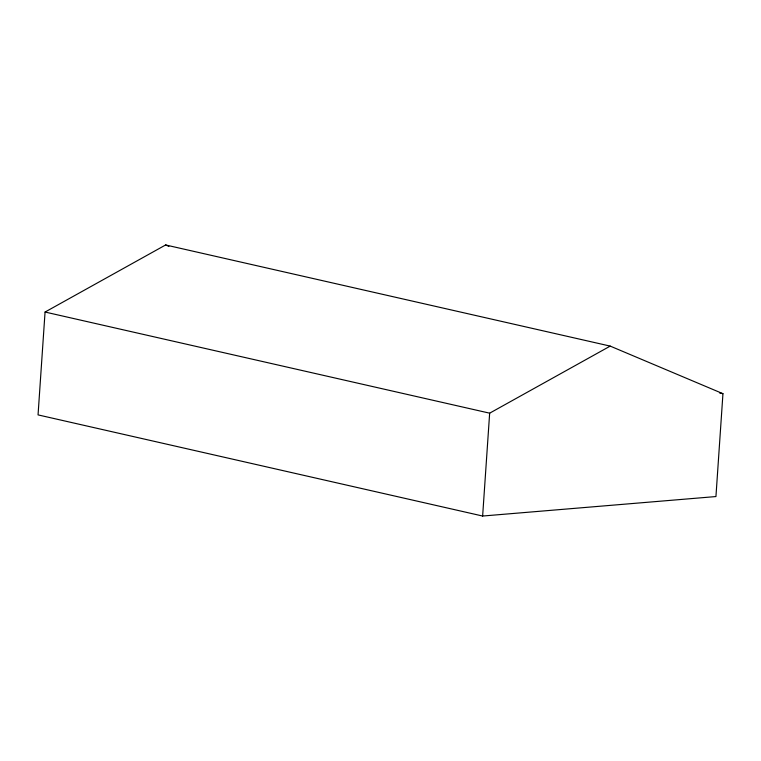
<?xml version="1.0" encoding="UTF-8"?>
<svg xmlns="http://www.w3.org/2000/svg" width="761" height="761" viewBox="0 0 761 761"><rect width="100%" height="100%" fill="white"/><g stroke="black" fill="none" stroke-linecap="round" stroke-linejoin="round"><path stroke-width="1.14" d="M45.061 312.039L38.05 414.897L482.636 516.034L715.939 496.553L722.95 393.694L610.208 346.103L165.622 244.966L45.061 312.039L489.656 413.175L610.208 346.103M482.636 516.034L489.656 413.175M719.478 392.904L722.95 393.694M165.622 244.966L168.904 246.355"/></g></svg>
